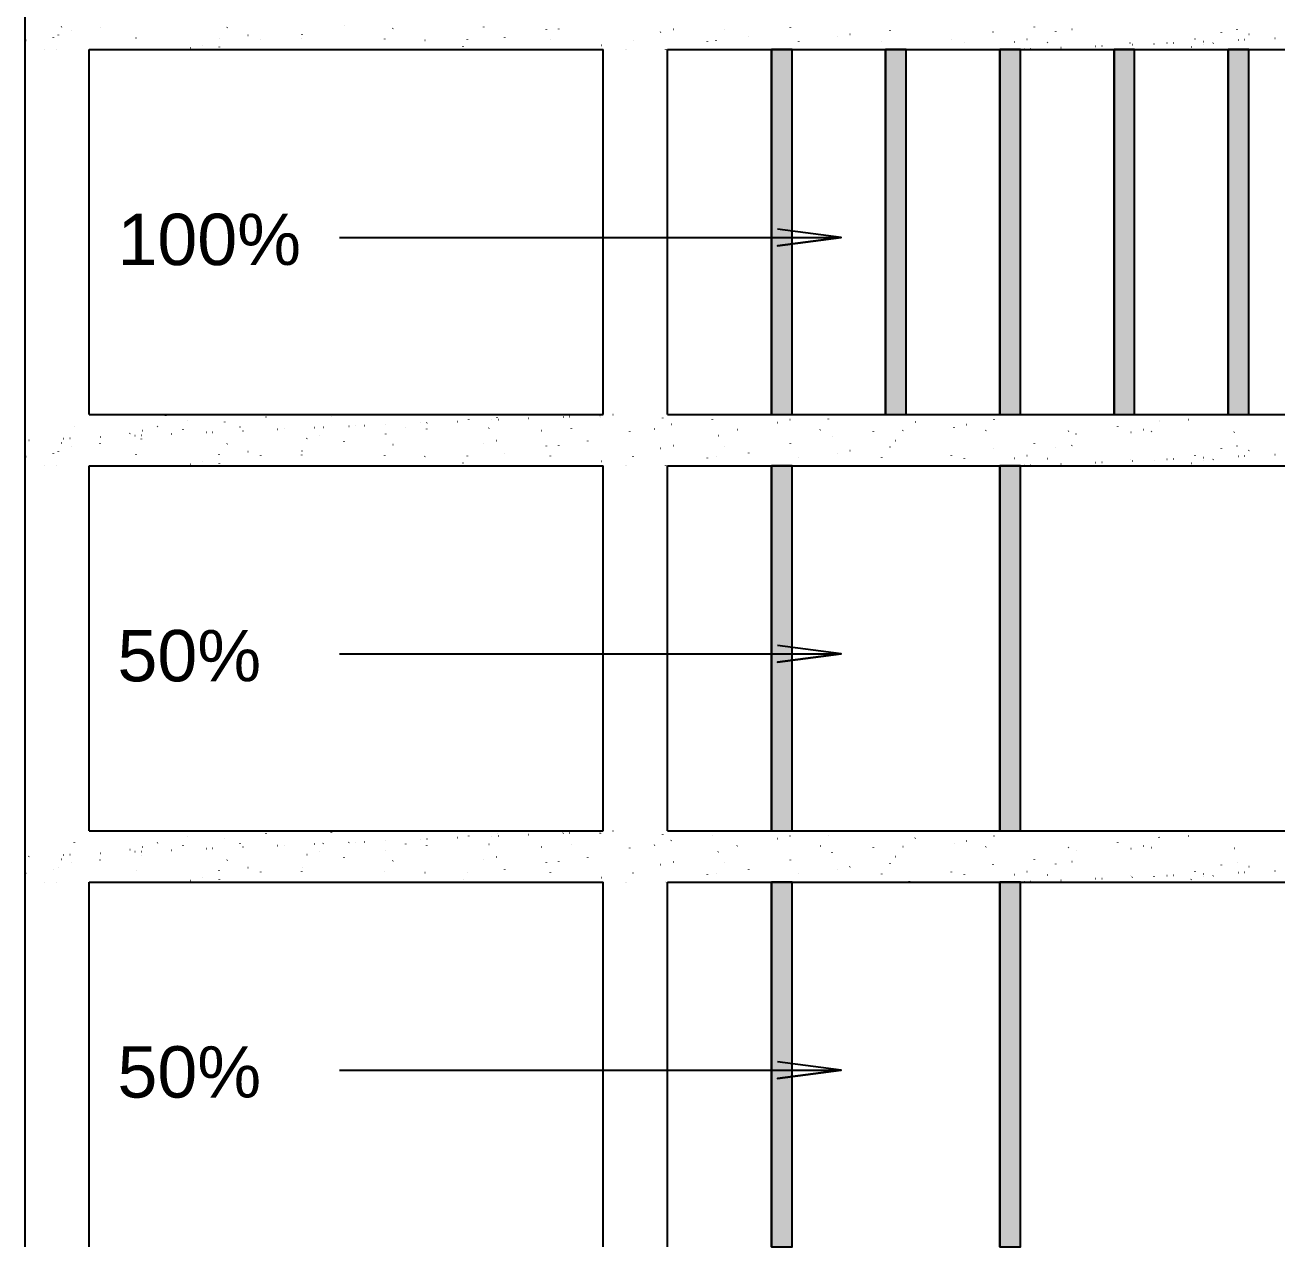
# Model space of a CAD drawing. Header units: millimetres. Extents: x 787 to 8287, y -592 to 17063.
# Drawn here: x 6638.8 to 6882.4, y 13453.3 to 13691.1 of the extents above; entities that cross this region are included whole.
import ezdxf

# ---------------------------------------------------------------- set-up
doc = ezdxf.new("R2010")
doc.units = ezdxf.units.MM
for name, color, linetype in [('1', 1, 'Continuous'), ('10', 10, 'Continuous'), ('6', 6, 'Continuous')]:
    doc.layers.add(name, color=color, linetype=linetype)
doc.styles.get("Standard").update_dxf_attribs({"font": 'arial.ttf'})

msp = doc.modelspace()

# ---------------------------------------------------------------- linework, layer by layer
at = {"layer": '1', "linetype": 'Continuous'}
for p, q in [((6638.82, 13686.34), (6638.82, 13696.34)), ((6645.95, 13690.79), (6645.98, 13690.83)), ((6700.89, 13691.06), (6700.9, 13691.11)), ((6728.06, 13690.73), (6728.11, 13690.74)), ((6835.19, 13690.69), (6835.2, 13690.74)), ((6644.35, 13688.7), (6644.38, 13688.74)), ((6645.33, 13689.15), (6645.33, 13689.2)), ((6647.77, 13690.12), (6647.82, 13690.13)), ((6653.42, 13690.61), (6653.43, 13690.66)), ((6660.43, 13688.57), (6660.46, 13688.61)), ((6676.58, 13688.54), (6676.61, 13688.58)), ((6678.18, 13690.63), (6678.21, 13690.67)), ((6682.18, 13689.15), (6682.23, 13689.16)), ((6684.72, 13688.27), (6684.73, 13688.32)), ((6692.66, 13688.41), (6692.69, 13688.45)), ((6692.75, 13689.22), (6692.76, 13689.27)), ((6708.81, 13688.38), (6708.84, 13688.42)), ((6710.41, 13690.47), (6710.44, 13690.51)), ((6724.89, 13688.25), (6724.92, 13688.29)), ((6732.2, 13688.72), (6732.2, 13688.76)), ((6740.29, 13690.18), (6740.3, 13690.23)), ((6742.65, 13690.31), (6742.68, 13690.35)), ((6762.47, 13689.76), (6762.52, 13689.77)), ((6764.91, 13690.3), (6764.96, 13690.31)), ((6774.88, 13690.15), (6774.91, 13690.18)), ((6779.62, 13688.79), (6779.63, 13688.84)), ((6787.77, 13690.62), (6787.77, 13690.67)), ((6796.87, 13688.8), (6796.92, 13688.81)), ((6799.31, 13689.34), (6799.36, 13689.35)), ((6807.11, 13689.98), (6807.14, 13690.02)), ((6819.07, 13688.28), (6819.08, 13688.33)), ((6827.16, 13689.75), (6827.17, 13689.8)), ((6833.72, 13688.37), (6833.77, 13688.38)), ((6839.35, 13689.82), (6839.38, 13689.86)), ((6842.51, 13690.32), (6842.56, 13690.33)), ((6866.49, 13688.35), (6866.5, 13688.4)), ((6871.58, 13689.66), (6871.61, 13689.7)), ((6874.64, 13690.19), (6874.64, 13690.24)), ((6876.1, 13688.28), (6876.15, 13688.28)), ((6876.92, 13689.35), (6876.97, 13689.36)), ((6881.99, 13688.54), (6882.04, 13688.54)), ((6638.82, 13688.13), (6638.82, 13688.13)), ((6638.82, 13615.34), (6638.82, 13686.34)), ((6638.99, 13688.17), (6639.03, 13688.18)), ((6642.53, 13686.34), (6642.53, 13686.34)), ((6642.53, 13686.34), (6642.53, 13686.34)), ((6644.96, 13686.34), (6644.96, 13686.34)), ((6644.96, 13686.34), (6644.96, 13686.34)), ((6651.32, 13686.34), (6751.32, 13686.34)), ((6651.32, 13615.34), (6651.32, 13686.34)), ((6652.86, 13686.34), (6652.86, 13686.34)), ((6652.86, 13686.34), (6652.86, 13686.34)), ((6652.86, 13686.34), (6652.86, 13686.34)), ((6658.71, 13686.34), (6658.71, 13686.34)), ((6660.76, 13686.34), (6660.76, 13686.34)), ((6668.66, 13686.34), (6668.66, 13686.34)), ((6668.66, 13686.34), (6668.66, 13686.34)), ((6669.49, 13686.34), (6669.49, 13686.34)), ((6669.49, 13686.34), (6669.49, 13686.34)), ((6669.49, 13686.34), (6669.49, 13686.34)), ((6670.95, 13686.66), (6671, 13686.67)), ((6673.39, 13687.2), (6673.44, 13687.21)), ((6674.89, 13686.34), (6674.89, 13686.34)), ((6674.89, 13686.34), (6674.89, 13686.34)), ((6676.57, 13686.34), (6676.57, 13686.34)), ((6676.57, 13686.34), (6676.57, 13686.34)), ((6676.63, 13686.81), (6676.63, 13686.86)), ((6684.47, 13686.34), (6684.47, 13686.34)), ((6684.47, 13686.34), (6684.47, 13686.34)), ((6684.47, 13686.34), (6684.47, 13686.34)), ((6691.07, 13686.34), (6691.07, 13686.34)), ((6692.37, 13686.34), (6692.37, 13686.34)), ((6700.27, 13686.34), (6700.27, 13686.34)), ((6700.27, 13686.34), (6700.27, 13686.34)), ((6707.24, 13686.34), (6707.24, 13686.34)), ((6707.24, 13686.34), (6707.24, 13686.34)), ((6708.18, 13686.34), (6708.18, 13686.34)), ((6708.18, 13686.34), (6708.18, 13686.34)), ((6708.18, 13686.34), (6708.18, 13686.34)), ((6708.25, 13686.34), (6708.25, 13686.34)), ((6708.25, 13686.34), (6708.25, 13686.34)), ((6716.08, 13686.34), (6716.08, 13686.34)), ((6716.59, 13688.18), (6716.64, 13688.2)), ((6723.42, 13686.34), (6723.42, 13686.34)), ((6723.98, 13686.34), (6723.98, 13686.34)), ((6724.05, 13686.88), (6724.06, 13686.93)), ((6731.88, 13686.34), (6731.88, 13686.34)), ((6731.88, 13686.34), (6731.88, 13686.34)), ((6739.6, 13686.34), (6739.6, 13686.34)), ((6739.6, 13686.34), (6739.6, 13686.34)), ((6739.79, 13686.34), (6739.79, 13686.34)), ((6739.79, 13686.34), (6739.79, 13686.34)), ((6739.79, 13686.34), (6739.79, 13686.34)), ((6741.05, 13688.22), (6741.08, 13688.26)), ((6747.02, 13686.34), (6747.02, 13686.34)), ((6747.02, 13686.34), (6747.02, 13686.34)), ((6747.69, 13686.34), (6747.69, 13686.34)), ((6751, 13687.22), (6751.04, 13687.23)), ((6751.32, 13615.34), (6751.32, 13686.34)), ((6751.32, 13615.34), (6751.32, 13686.34)), ((6755.59, 13686.34), (6755.59, 13686.34)), ((6755.59, 13686.34), (6755.59, 13686.34)), ((6755.78, 13686.34), (6755.78, 13686.34)), ((6757.13, 13688.09), (6757.16, 13688.13)), ((6763.49, 13686.34), (6763.49, 13686.34)), ((6763.49, 13686.34), (6763.49, 13686.34)), ((6763.5, 13686.37), (6763.51, 13686.42)), ((6763.82, 13686.34), (6963.82, 13686.34)), ((6763.82, 13615.34), (6763.82, 13686.34)), ((6771.4, 13686.34), (6771.4, 13686.34)), ((6771.4, 13686.34), (6771.4, 13686.34)), ((6771.4, 13686.34), (6771.4, 13686.34)), ((6771.59, 13687.84), (6771.6, 13687.89)), ((6771.96, 13686.34), (6771.96, 13686.34)), ((6771.96, 13686.34), (6771.96, 13686.34)), ((6773.28, 13688.06), (6773.31, 13688.1)), ((6779.3, 13686.34), (6779.3, 13686.34)), ((6785.78, 13686.34), (6785.78, 13686.34)), ((6785.78, 13686.34), (6785.78, 13686.34)), ((6785.78, 13686.34), (6785.78, 13686.34)), ((6787.2, 13686.34), (6787.2, 13686.34)), ((6787.2, 13686.34), (6787.2, 13686.34)), ((6788.13, 13686.34), (6788.13, 13686.34)), ((6789.36, 13687.93), (6789.39, 13687.97)), ((6795.1, 13686.34), (6795.1, 13686.34)), ((6795.1, 13686.34), (6795.1, 13686.34)), ((6795.1, 13686.34), (6795.1, 13686.34)), ((6803.01, 13686.34), (6803.01, 13686.34)), ((6804.31, 13686.34), (6804.31, 13686.34)), ((6804.31, 13686.34), (6804.31, 13686.34)), ((6805.51, 13687.9), (6805.54, 13687.94)), ((6810.91, 13686.34), (6810.91, 13686.34)), ((6810.92, 13686.44), (6810.93, 13686.49)), ((6818.81, 13686.34), (6818.81, 13686.34)), ((6818.81, 13686.34), (6818.81, 13686.34)), ((6820.49, 13686.34), (6820.49, 13686.34)), ((6821.59, 13687.77), (6821.62, 13687.81)), ((6824.54, 13686.34), (6824.54, 13686.34)), ((6824.54, 13686.34), (6824.54, 13686.34)), ((6824.54, 13686.34), (6824.54, 13686.34)), ((6826.72, 13686.34), (6826.72, 13686.34)), ((6826.72, 13686.34), (6826.72, 13686.34)), ((6826.72, 13686.34), (6826.72, 13686.34)), ((6831.28, 13687.83), (6831.33, 13687.84)), ((6831.6, 13686.34), (6831.6, 13686.34)), ((6831.6, 13686.34), (6831.6, 13686.34)), ((6831.6, 13686.34), (6831.6, 13686.34)), ((6833.19, 13686.41), (6833.24, 13686.41)), ((6834.44, 13686.46), (6834.49, 13686.46)), ((6834.62, 13686.34), (6834.62, 13686.34)), ((6836.67, 13686.34), (6836.67, 13686.34)), ((6836.67, 13686.34), (6836.67, 13686.34)), ((6837.75, 13687.74), (6837.78, 13687.78)), ((6840.33, 13686.72), (6840.38, 13686.72)), ((6842.52, 13686.34), (6842.52, 13686.34)), ((6842.52, 13686.34), (6842.52, 13686.34)), ((6847.08, 13687.01), (6847.13, 13687.01)), ((6848.32, 13687.07), (6848.37, 13687.07)), ((6850.42, 13686.34), (6850.42, 13686.34)), ((6850.42, 13686.34), (6850.42, 13686.34)), ((6850.42, 13686.34), (6850.42, 13686.34)), ((6852.85, 13686.34), (6852.85, 13686.34)), ((6853.83, 13687.61), (6853.86, 13687.65)), ((6854.22, 13687.32), (6854.27, 13687.33)), ((6858.33, 13686.34), (6858.33, 13686.34)), ((6858.33, 13686.34), (6858.33, 13686.34)), ((6858.33, 13686.34), (6858.33, 13686.34)), ((6858.47, 13687.41), (6858.47, 13687.46)), ((6860.96, 13687.62), (6861.01, 13687.62)), ((6862.21, 13687.67), (6862.26, 13687.68)), ((6863.31, 13686.34), (6863.31, 13686.34)), ((6863.31, 13686.34), (6863.31, 13686.34)), ((6863.31, 13686.34), (6863.31, 13686.34)), ((6865.69, 13686.86), (6865.74, 13686.88)), ((6866.23, 13686.34), (6866.23, 13686.34)), ((6868.11, 13687.93), (6868.16, 13687.93)), ((6868.13, 13687.41), (6868.18, 13687.42)), ((6869.03, 13686.34), (6869.03, 13686.34)), ((6869.03, 13686.34), (6869.03, 13686.34)), ((6869.98, 13687.58), (6870.01, 13687.62)), ((6874.13, 13686.34), (6874.13, 13686.34)), ((6874.13, 13686.34), (6874.13, 13686.34)), ((6874.85, 13688.22), (6874.9, 13688.23)), ((6882.03, 13686.34), (6882.03, 13686.34)), ((6882.03, 13686.34), (6882.03, 13686.34)), ((6882.03, 13686.34), (6882.03, 13686.34)), ((6638.82, 13605.34), (6638.82, 13615.34)), ((6651.32, 13615.34), (6751.32, 13615.34)), ((6750.65, 13615.2), (6750.7, 13615.21)), ((6753.2, 13615.3), (6753.25, 13615.31)), ((6763.82, 13615.34), (6963.82, 13615.34)), ((6830.8, 13615.32), (6830.85, 13615.33)), ((6648.44, 13613.04), (6648.47, 13613.08)), ((6664.6, 13613.01), (6664.63, 13613.05)), ((6666.19, 13615.09), (6666.23, 13615.13)), ((6670.47, 13614.15), (6670.52, 13614.16)), ((6677.69, 13613.86), (6677.69, 13613.91)), ((6680.68, 13612.88), (6680.71, 13612.92)), ((6685.72, 13614.81), (6685.72, 13614.86)), ((6695.1, 13612.78), (6695.15, 13612.78)), ((6696.83, 13612.85), (6696.86, 13612.89)), ((6698.43, 13614.93), (6698.46, 13614.97)), ((6701.85, 13613.07), (6701.9, 13613.08)), ((6703.09, 13613.13), (6703.14, 13613.13)), ((6704.88, 13613.18), (6704.93, 13613.19)), ((6708.99, 13613.39), (6709.04, 13613.39)), ((6715.73, 13613.68), (6715.78, 13613.68)), ((6716.98, 13613.73), (6717.03, 13613.74)), ((6722.88, 13613.99), (6722.93, 13613.99)), ((6725.16, 13614.3), (6725.17, 13614.35)), ((6729.62, 13614.29), (6729.67, 13614.29)), ((6730.66, 13614.77), (6730.69, 13614.81)), ((6730.87, 13614.34), (6730.92, 13614.34)), ((6736.76, 13614.6), (6736.81, 13614.6)), ((6743.51, 13614.89), (6743.56, 13614.9)), ((6744.76, 13614.95), (6744.81, 13614.95)), ((6750.76, 13614.76), (6750.81, 13614.77)), ((6762.89, 13614.61), (6762.92, 13614.65)), ((6764.56, 13613.43), (6764.57, 13613.48)), ((6772.59, 13614.38), (6772.59, 13614.42)), ((6785.17, 13613.79), (6785.21, 13613.8)), ((6787.61, 13614.34), (6787.65, 13614.35)), ((6795.13, 13614.45), (6795.16, 13614.49)), ((6812.03, 13613.87), (6812.04, 13613.92)), ((6819.57, 13612.83), (6819.62, 13612.84)), ((6822.01, 13613.37), (6822.06, 13613.38)), ((6827.36, 13614.29), (6827.39, 13614.33)), ((6851.43, 13613), (6851.44, 13613.05)), ((6859.46, 13613.94), (6859.47, 13613.99)), ((6859.59, 13614.13), (6859.62, 13614.17)), ((6865.21, 13614.35), (6865.26, 13614.36)), ((6639.56, 13610.35), (6639.61, 13610.36)), ((6646.3, 13610.65), (6646.35, 13610.65)), ((6647.55, 13610.7), (6647.6, 13610.71)), ((6653.44, 13610.96), (6653.49, 13610.96)), ((6659.24, 13611.66), (6659.29, 13611.67)), ((6660.19, 13611.26), (6660.24, 13611.26)), ((6661.43, 13611.31), (6661.48, 13611.31)), ((6661.45, 13610.56), (6661.45, 13610.61)), ((6661.68, 13612.2), (6661.73, 13612.21)), ((6667.33, 13611.57), (6667.38, 13611.57)), ((6669.59, 13612.4), (6669.6, 13612.45)), ((6674.07, 13611.86), (6674.12, 13611.86)), ((6675.32, 13611.92), (6675.37, 13611.92)), ((6681.22, 13612.17), (6681.27, 13612.18)), ((6687.96, 13612.47), (6688.01, 13612.47)), ((6689.21, 13612.52), (6689.26, 13612.52)), ((6693.65, 13610.69), (6693.7, 13610.7)), ((6696.09, 13611.23), (6696.14, 13611.25)), ((6708.99, 13611.52), (6709, 13611.57)), ((6712.91, 13612.72), (6712.94, 13612.76)), ((6717.02, 13612.47), (6717.02, 13612.52)), ((6729.06, 13612.69), (6729.09, 13612.73)), ((6739.29, 13612.22), (6739.34, 13612.23)), ((6745.14, 13612.56), (6745.17, 13612.6)), ((6756.46, 13611.96), (6756.47, 13612.01)), ((6761.3, 13612.53), (6761.33, 13612.57)), ((6773.69, 13611.25), (6773.74, 13611.26)), ((6777.37, 13612.4), (6777.41, 13612.44)), ((6793.53, 13612.37), (6793.56, 13612.41)), ((6795.86, 13611.09), (6795.87, 13611.14)), ((6803.89, 13612.03), (6803.9, 13612.08)), ((6809.61, 13612.24), (6809.64, 13612.28)), ((6825.76, 13612.21), (6825.79, 13612.25)), ((6841.84, 13612.08), (6841.87, 13612.12)), ((6843.34, 13611.53), (6843.34, 13611.58)), ((6853.98, 13611.86), (6854.03, 13611.87)), ((6856.42, 13612.4), (6856.47, 13612.41)), ((6858, 13612.05), (6858.03, 13612.09)), ((6874.07, 13611.92), (6874.1, 13611.96)), ((6638.82, 13610.32), (6638.82, 13610.32)), ((6638.82, 13610.32), (6638.82, 13610.32)), ((6645.33, 13608.15), (6645.33, 13608.2)), ((6645.95, 13609.79), (6645.98, 13609.83)), ((6647.77, 13609.12), (6647.82, 13609.13)), ((6653.42, 13609.61), (6653.43, 13609.66)), ((6678.18, 13609.63), (6678.21, 13609.67)), ((6682.18, 13608.15), (6682.23, 13608.16)), ((6692.75, 13608.22), (6692.76, 13608.27)), ((6700.89, 13610.06), (6700.9, 13610.11)), ((6710.41, 13609.47), (6710.44, 13609.51)), ((6728.06, 13609.73), (6728.11, 13609.74)), ((6730.5, 13610.27), (6730.55, 13610.28)), ((6740.29, 13609.18), (6740.3, 13609.23)), ((6742.65, 13609.31), (6742.68, 13609.35)), ((6748.32, 13610.13), (6748.33, 13610.18)), ((6762.47, 13608.76), (6762.52, 13608.77)), ((6764.91, 13609.3), (6764.96, 13609.31)), ((6774.88, 13609.15), (6774.91, 13609.18)), ((6787.77, 13609.62), (6787.77, 13609.67)), ((6799.31, 13608.34), (6799.36, 13608.35)), ((6807.11, 13608.98), (6807.14, 13609.02)), ((6808.1, 13610.29), (6808.15, 13610.3)), ((6827.16, 13608.75), (6827.17, 13608.8)), ((6835.19, 13609.69), (6835.2, 13609.74)), ((6839.35, 13608.82), (6839.38, 13608.86)), ((6842.51, 13609.32), (6842.56, 13609.33)), ((6871.58, 13608.66), (6871.61, 13608.7)), ((6874.64, 13609.19), (6874.64, 13609.24)), ((6876.92, 13608.35), (6876.97, 13608.36)), ((6638.82, 13607.13), (6638.82, 13607.13)), ((6638.99, 13607.17), (6639.03, 13607.18)), ((6644.35, 13607.7), (6644.38, 13607.74)), ((6660.43, 13607.57), (6660.46, 13607.61)), ((6670.95, 13605.66), (6671, 13605.67)), ((6673.39, 13606.2), (6673.44, 13606.21)), ((6676.58, 13607.54), (6676.61, 13607.58)), ((6676.63, 13605.81), (6676.63, 13605.86)), ((6684.72, 13607.27), (6684.73, 13607.32)), ((6692.66, 13607.41), (6692.69, 13607.45)), ((6708.81, 13607.38), (6708.84, 13607.42)), ((6716.59, 13607.18), (6716.64, 13607.2)), ((6724.05, 13605.88), (6724.06, 13605.93)), ((6724.89, 13607.25), (6724.92, 13607.29)), ((6732.2, 13607.72), (6732.2, 13607.76)), ((6741.05, 13607.22), (6741.08, 13607.26)), ((6751, 13606.22), (6751.04, 13606.23)), ((6757.13, 13607.09), (6757.16, 13607.13)), ((6771.59, 13606.84), (6771.6, 13606.89)), ((6773.28, 13607.06), (6773.31, 13607.1)), ((6779.62, 13607.79), (6779.63, 13607.84)), ((6789.36, 13606.93), (6789.39, 13606.97)), ((6796.87, 13607.8), (6796.92, 13607.81)), ((6805.51, 13606.9), (6805.54, 13606.94)), ((6810.92, 13605.44), (6810.93, 13605.49)), ((6819.07, 13607.28), (6819.08, 13607.33)), ((6821.59, 13606.77), (6821.62, 13606.81)), ((6831.28, 13606.83), (6831.33, 13606.84)), ((6833.72, 13607.37), (6833.77, 13607.38)), ((6834.44, 13605.46), (6834.49, 13605.46)), ((6837.75, 13606.74), (6837.78, 13606.78)), ((6840.33, 13605.72), (6840.38, 13605.72)), ((6847.08, 13606.01), (6847.13, 13606.01)), ((6848.32, 13606.07), (6848.37, 13606.07)), ((6853.83, 13606.61), (6853.86, 13606.65)), ((6854.22, 13606.32), (6854.27, 13606.33)), ((6858.47, 13606.41), (6858.47, 13606.46)), ((6860.96, 13606.62), (6861.01, 13606.62)), ((6862.21, 13606.67), (6862.26, 13606.68)), ((6865.69, 13605.86), (6865.74, 13605.88)), ((6866.49, 13607.35), (6866.5, 13607.4)), ((6868.11, 13606.93), (6868.16, 13606.93)), ((6868.13, 13606.41), (6868.18, 13606.42)), ((6869.98, 13606.58), (6870.01, 13606.62)), ((6874.85, 13607.22), (6874.9, 13607.23)), ((6876.1, 13607.28), (6876.15, 13607.28)), ((6881.99, 13607.54), (6882.04, 13607.54)), ((6638.82, 13534.34), (6638.82, 13605.34)), ((6642.53, 13605.34), (6642.53, 13605.34)), ((6642.53, 13605.34), (6642.53, 13605.34)), ((6644.96, 13605.34), (6644.96, 13605.34)), ((6644.96, 13605.34), (6644.96, 13605.34)), ((6651.32, 13605.34), (6751.32, 13605.34)), ((6651.32, 13534.34), (6651.32, 13605.34)), ((6652.86, 13605.34), (6652.86, 13605.34)), ((6652.86, 13605.34), (6652.86, 13605.34)), ((6652.86, 13605.34), (6652.86, 13605.34)), ((6658.71, 13605.34), (6658.71, 13605.34)), ((6660.76, 13605.34), (6660.76, 13605.34)), ((6668.66, 13605.34), (6668.66, 13605.34)), ((6668.66, 13605.34), (6668.66, 13605.34)), ((6669.49, 13605.34), (6669.49, 13605.34)), ((6669.49, 13605.34), (6669.49, 13605.34)), ((6669.49, 13605.34), (6669.49, 13605.34)), ((6674.89, 13605.34), (6674.89, 13605.34)), ((6674.89, 13605.34), (6674.89, 13605.34)), ((6676.57, 13605.34), (6676.57, 13605.34)), ((6676.57, 13605.34), (6676.57, 13605.34)), ((6684.47, 13605.34), (6684.47, 13605.34)), ((6684.47, 13605.34), (6684.47, 13605.34)), ((6684.47, 13605.34), (6684.47, 13605.34)), ((6691.07, 13605.34), (6691.07, 13605.34)), ((6692.37, 13605.34), (6692.37, 13605.34)), ((6700.27, 13605.34), (6700.27, 13605.34)), ((6700.27, 13605.34), (6700.27, 13605.34)), ((6707.24, 13605.34), (6707.24, 13605.34)), ((6707.24, 13605.34), (6707.24, 13605.34)), ((6708.18, 13605.34), (6708.18, 13605.34)), ((6708.18, 13605.34), (6708.18, 13605.34)), ((6708.18, 13605.34), (6708.18, 13605.34)), ((6708.25, 13605.34), (6708.25, 13605.34)), ((6708.25, 13605.34), (6708.25, 13605.34)), ((6716.08, 13605.34), (6716.08, 13605.34)), ((6723.42, 13605.34), (6723.42, 13605.34)), ((6723.98, 13605.34), (6723.98, 13605.34)), ((6731.88, 13605.34), (6731.88, 13605.34)), ((6731.88, 13605.34), (6731.88, 13605.34)), ((6739.6, 13605.34), (6739.6, 13605.34)), ((6739.6, 13605.34), (6739.6, 13605.34)), ((6739.79, 13605.34), (6739.79, 13605.34)), ((6739.79, 13605.34), (6739.79, 13605.34)), ((6739.79, 13605.34), (6739.79, 13605.34)), ((6747.02, 13605.34), (6747.02, 13605.34)), ((6747.02, 13605.34), (6747.02, 13605.34)), ((6747.69, 13605.34), (6747.69, 13605.34)), ((6751.32, 13534.34), (6751.32, 13605.34)), ((6751.32, 13534.34), (6751.32, 13605.34)), ((6755.59, 13605.34), (6755.59, 13605.34)), ((6755.59, 13605.34), (6755.59, 13605.34)), ((6755.78, 13605.34), (6755.78, 13605.34)), ((6763.49, 13605.34), (6763.49, 13605.34)), ((6763.49, 13605.34), (6763.49, 13605.34)), ((6763.5, 13605.37), (6763.51, 13605.42)), ((6763.82, 13605.34), (6963.82, 13605.34)), ((6763.82, 13534.34), (6763.82, 13605.34)), ((6771.4, 13605.34), (6771.4, 13605.34)), ((6771.4, 13605.34), (6771.4, 13605.34)), ((6771.4, 13605.34), (6771.4, 13605.34)), ((6771.96, 13605.34), (6771.96, 13605.34)), ((6771.96, 13605.34), (6771.96, 13605.34)), ((6779.3, 13605.34), (6779.3, 13605.34)), ((6785.78, 13605.34), (6785.78, 13605.34)), ((6785.78, 13605.34), (6785.78, 13605.34)), ((6785.78, 13605.34), (6785.78, 13605.34)), ((6787.2, 13605.34), (6787.2, 13605.34)), ((6787.2, 13605.34), (6787.2, 13605.34)), ((6788.13, 13605.34), (6788.13, 13605.34)), ((6795.1, 13605.34), (6795.1, 13605.34)), ((6795.1, 13605.34), (6795.1, 13605.34)), ((6795.1, 13605.34), (6795.1, 13605.34)), ((6803.01, 13605.34), (6803.01, 13605.34)), ((6804.31, 13605.34), (6804.31, 13605.34)), ((6804.31, 13605.34), (6804.31, 13605.34)), ((6810.91, 13605.34), (6810.91, 13605.34)), ((6818.81, 13605.34), (6818.81, 13605.34)), ((6818.81, 13605.34), (6818.81, 13605.34)), ((6820.49, 13605.34), (6820.49, 13605.34)), ((6824.54, 13605.34), (6824.54, 13605.34)), ((6824.54, 13605.34), (6824.54, 13605.34)), ((6824.54, 13605.34), (6824.54, 13605.34)), ((6826.72, 13605.34), (6826.72, 13605.34)), ((6826.72, 13605.34), (6826.72, 13605.34)), ((6826.72, 13605.34), (6826.72, 13605.34)), ((6831.6, 13605.34), (6831.6, 13605.34)), ((6831.6, 13605.34), (6831.6, 13605.34)), ((6831.6, 13605.34), (6831.6, 13605.34)), ((6833.19, 13605.41), (6833.24, 13605.41)), ((6834.62, 13605.34), (6834.62, 13605.34)), ((6836.67, 13605.34), (6836.67, 13605.34)), ((6836.67, 13605.34), (6836.67, 13605.34)), ((6842.52, 13605.34), (6842.52, 13605.34)), ((6842.52, 13605.34), (6842.52, 13605.34)), ((6850.42, 13605.34), (6850.42, 13605.34)), ((6850.42, 13605.34), (6850.42, 13605.34)), ((6850.42, 13605.34), (6850.42, 13605.34)), ((6852.85, 13605.34), (6852.85, 13605.34)), ((6858.33, 13605.34), (6858.33, 13605.34)), ((6858.33, 13605.34), (6858.33, 13605.34)), ((6858.33, 13605.34), (6858.33, 13605.34)), ((6863.31, 13605.34), (6863.31, 13605.34)), ((6863.31, 13605.34), (6863.31, 13605.34)), ((6863.31, 13605.34), (6863.31, 13605.34)), ((6866.23, 13605.34), (6866.23, 13605.34)), ((6869.03, 13605.34), (6869.03, 13605.34)), ((6869.03, 13605.34), (6869.03, 13605.34)), ((6874.13, 13605.34), (6874.13, 13605.34)), ((6874.13, 13605.34), (6874.13, 13605.34)), ((6882.03, 13605.34), (6882.03, 13605.34)), ((6882.03, 13605.34), (6882.03, 13605.34)), ((6882.03, 13605.34), (6882.03, 13605.34)), ((6638.82, 13524.34), (6638.82, 13534.34)), ((6651.32, 13534.34), (6751.32, 13534.34)), ((6666.19, 13534.09), (6666.23, 13534.13)), ((6670.47, 13533.15), (6670.52, 13533.16)), ((6677.69, 13532.86), (6677.69, 13532.91)), ((6685.72, 13533.81), (6685.72, 13533.86)), ((6698.43, 13533.93), (6698.46, 13533.97)), ((6708.99, 13532.39), (6709.04, 13532.39)), ((6715.73, 13532.68), (6715.78, 13532.68)), ((6716.98, 13532.73), (6717.03, 13532.74)), ((6722.88, 13532.99), (6722.93, 13532.99)), ((6725.16, 13533.3), (6725.17, 13533.35)), ((6729.62, 13533.29), (6729.67, 13533.29)), ((6730.66, 13533.77), (6730.69, 13533.81)), ((6730.87, 13533.34), (6730.92, 13533.34)), ((6736.76, 13533.6), (6736.81, 13533.6)), ((6743.51, 13533.89), (6743.56, 13533.9)), ((6744.76, 13533.95), (6744.81, 13533.95)), ((6750.65, 13534.2), (6750.7, 13534.21)), ((6750.76, 13533.76), (6750.81, 13533.77)), ((6753.2, 13534.3), (6753.25, 13534.31)), ((6762.89, 13533.61), (6762.92, 13533.65)), ((6763.82, 13534.34), (6963.82, 13534.34)), ((6764.56, 13532.43), (6764.57, 13532.48)), ((6772.59, 13533.38), (6772.59, 13533.42)), ((6785.17, 13532.79), (6785.21, 13532.8)), ((6787.61, 13533.34), (6787.65, 13533.35)), ((6795.13, 13533.45), (6795.16, 13533.49)), ((6812.03, 13532.87), (6812.04, 13532.92)), ((6827.36, 13533.29), (6827.39, 13533.33)), ((6830.8, 13534.32), (6830.85, 13534.33)), ((6859.46, 13532.94), (6859.47, 13532.99)), ((6859.59, 13533.13), (6859.62, 13533.17)), ((6865.21, 13533.35), (6865.26, 13533.36)), ((6648.44, 13532.04), (6648.47, 13532.08)), ((6653.44, 13529.96), (6653.49, 13529.96)), ((6659.24, 13530.66), (6659.29, 13530.67)), ((6660.19, 13530.26), (6660.24, 13530.26)), ((6661.43, 13530.31), (6661.48, 13530.31)), ((6661.68, 13531.2), (6661.73, 13531.21)), ((6664.6, 13532.01), (6664.63, 13532.05)), ((6667.33, 13530.57), (6667.38, 13530.57)), ((6669.59, 13531.4), (6669.6, 13531.45)), ((6674.07, 13530.86), (6674.12, 13530.86)), ((6675.32, 13530.92), (6675.37, 13530.92)), ((6680.68, 13531.88), (6680.71, 13531.92)), ((6681.22, 13531.17), (6681.27, 13531.18)), ((6687.96, 13531.47), (6688.01, 13531.47)), ((6689.21, 13531.52), (6689.26, 13531.52)), ((6695.1, 13531.78), (6695.15, 13531.78)), ((6696.09, 13530.23), (6696.14, 13530.25)), ((6696.83, 13531.85), (6696.86, 13531.89)), ((6701.85, 13532.07), (6701.9, 13532.08)), ((6703.09, 13532.13), (6703.14, 13532.13)), ((6704.88, 13532.18), (6704.93, 13532.19)), ((6708.99, 13530.52), (6709, 13530.57)), ((6712.91, 13531.72), (6712.94, 13531.76)), ((6717.02, 13531.47), (6717.02, 13531.52)), ((6729.06, 13531.69), (6729.09, 13531.73)), ((6739.29, 13531.22), (6739.34, 13531.23)), ((6745.14, 13531.56), (6745.17, 13531.6)), ((6756.46, 13530.96), (6756.47, 13531.01)), ((6761.3, 13531.53), (6761.33, 13531.57)), ((6773.69, 13530.25), (6773.74, 13530.26)), ((6777.37, 13531.4), (6777.41, 13531.44)), ((6793.53, 13531.37), (6793.56, 13531.41)), ((6795.86, 13530.09), (6795.87, 13530.14)), ((6803.89, 13531.03), (6803.9, 13531.08)), ((6809.61, 13531.24), (6809.64, 13531.28)), ((6819.57, 13531.83), (6819.62, 13531.84)), ((6822.01, 13532.37), (6822.06, 13532.38)), ((6825.76, 13531.21), (6825.79, 13531.25)), ((6841.84, 13531.08), (6841.87, 13531.12)), ((6843.34, 13530.53), (6843.34, 13530.58)), ((6851.43, 13532), (6851.44, 13532.05)), ((6853.98, 13530.86), (6854.03, 13530.87)), ((6856.42, 13531.4), (6856.47, 13531.41)), ((6858, 13531.05), (6858.03, 13531.09)), ((6874.07, 13530.92), (6874.1, 13530.96)), ((6638.82, 13529.32), (6638.82, 13529.32)), ((6638.82, 13529.32), (6638.82, 13529.32)), ((6639.56, 13529.35), (6639.61, 13529.36)), ((6645.95, 13528.79), (6645.98, 13528.83)), ((6646.3, 13529.65), (6646.35, 13529.65)), ((6647.55, 13529.7), (6647.6, 13529.71)), ((6647.77, 13528.12), (6647.82, 13528.13)), ((6653.42, 13528.61), (6653.43, 13528.66)), ((6661.45, 13529.56), (6661.45, 13529.61)), ((6678.18, 13528.63), (6678.21, 13528.67)), ((6693.65, 13529.69), (6693.7, 13529.7)), ((6700.89, 13529.06), (6700.9, 13529.11)), ((6710.41, 13528.47), (6710.44, 13528.51)), ((6728.06, 13528.73), (6728.11, 13528.74)), ((6730.5, 13529.27), (6730.55, 13529.28)), ((6740.29, 13528.18), (6740.3, 13528.23)), ((6742.65, 13528.31), (6742.68, 13528.35)), ((6748.32, 13529.13), (6748.33, 13529.18)), ((6762.47, 13527.76), (6762.52, 13527.77)), ((6764.91, 13528.3), (6764.96, 13528.31)), ((6774.88, 13528.15), (6774.91, 13528.18)), ((6787.77, 13528.62), (6787.77, 13528.67)), ((6807.11, 13527.98), (6807.14, 13528.02)), ((6808.1, 13529.29), (6808.15, 13529.3)), ((6827.16, 13527.75), (6827.17, 13527.8)), ((6835.19, 13528.69), (6835.2, 13528.74)), ((6839.35, 13527.82), (6839.38, 13527.86)), ((6842.51, 13528.32), (6842.56, 13528.33)), ((6871.58, 13527.66), (6871.61, 13527.7)), ((6874.64, 13528.19), (6874.64, 13528.24)), ((6638.82, 13526.13), (6638.82, 13526.13)), ((6638.99, 13526.17), (6639.03, 13526.18)), ((6644.35, 13526.7), (6644.38, 13526.74)), ((6645.33, 13527.15), (6645.33, 13527.2)), ((6660.43, 13526.57), (6660.46, 13526.61)), ((6673.39, 13525.2), (6673.44, 13525.21)), ((6676.58, 13526.54), (6676.61, 13526.58)), ((6682.18, 13527.15), (6682.23, 13527.16)), ((6684.72, 13526.27), (6684.73, 13526.32)), ((6692.66, 13526.41), (6692.69, 13526.45)), ((6692.75, 13527.22), (6692.76, 13527.27)), ((6708.81, 13526.38), (6708.84, 13526.42)), ((6716.59, 13526.18), (6716.64, 13526.2)), ((6724.89, 13526.25), (6724.92, 13526.29)), ((6732.2, 13526.72), (6732.2, 13526.76)), ((6741.05, 13526.22), (6741.08, 13526.26)), ((6751, 13525.22), (6751.04, 13525.23)), ((6757.13, 13526.09), (6757.16, 13526.13)), ((6771.59, 13525.84), (6771.6, 13525.89)), ((6773.28, 13526.06), (6773.31, 13526.1)), ((6779.62, 13526.79), (6779.63, 13526.84)), ((6789.36, 13525.93), (6789.39, 13525.97)), ((6796.87, 13526.8), (6796.92, 13526.81)), ((6799.31, 13527.34), (6799.36, 13527.35)), ((6805.51, 13525.9), (6805.54, 13525.94)), ((6819.07, 13526.28), (6819.08, 13526.33)), ((6821.59, 13525.77), (6821.62, 13525.81)), ((6831.28, 13525.83), (6831.33, 13525.84)), ((6833.72, 13526.37), (6833.77, 13526.38)), ((6837.75, 13525.74), (6837.78, 13525.78)), ((6853.83, 13525.61), (6853.86, 13525.65)), ((6854.22, 13525.32), (6854.27, 13525.33)), ((6858.47, 13525.41), (6858.47, 13525.46)), ((6860.96, 13525.62), (6861.01, 13525.62)), ((6862.21, 13525.67), (6862.26, 13525.68)), ((6866.49, 13526.35), (6866.5, 13526.4)), ((6868.11, 13525.93), (6868.16, 13525.93)), ((6868.13, 13525.41), (6868.18, 13525.42)), ((6869.98, 13525.58), (6870.01, 13525.62)), ((6874.85, 13526.22), (6874.9, 13526.23)), ((6876.1, 13526.28), (6876.15, 13526.28)), ((6876.92, 13527.35), (6876.97, 13527.36)), ((6881.99, 13526.54), (6882.04, 13526.54)), ((6638.82, 13453.34), (6638.82, 13524.34)), ((6642.53, 13524.34), (6642.53, 13524.34)), ((6642.53, 13524.34), (6642.53, 13524.34)), ((6644.96, 13524.34), (6644.96, 13524.34)), ((6644.96, 13524.34), (6644.96, 13524.34)), ((6651.32, 13524.34), (6751.32, 13524.34)), ((6651.32, 13453.34), (6651.32, 13524.34)), ((6652.86, 13524.34), (6652.86, 13524.34)), ((6652.86, 13524.34), (6652.86, 13524.34)), ((6652.86, 13524.34), (6652.86, 13524.34)), ((6658.71, 13524.34), (6658.71, 13524.34)), ((6660.76, 13524.34), (6660.76, 13524.34)), ((6668.66, 13524.34), (6668.66, 13524.34)), ((6668.66, 13524.34), (6668.66, 13524.34)), ((6669.49, 13524.34), (6669.49, 13524.34)), ((6669.49, 13524.34), (6669.49, 13524.34)), ((6669.49, 13524.34), (6669.49, 13524.34)), ((6670.95, 13524.66), (6671, 13524.67)), ((6674.89, 13524.34), (6674.89, 13524.34)), ((6674.89, 13524.34), (6674.89, 13524.34)), ((6676.57, 13524.34), (6676.57, 13524.34)), ((6676.57, 13524.34), (6676.57, 13524.34)), ((6676.63, 13524.81), (6676.63, 13524.86)), ((6684.47, 13524.34), (6684.47, 13524.34)), ((6684.47, 13524.34), (6684.47, 13524.34)), ((6684.47, 13524.34), (6684.47, 13524.34)), ((6691.07, 13524.34), (6691.07, 13524.34)), ((6692.37, 13524.34), (6692.37, 13524.34)), ((6700.27, 13524.34), (6700.27, 13524.34)), ((6700.27, 13524.34), (6700.27, 13524.34)), ((6707.24, 13524.34), (6707.24, 13524.34)), ((6707.24, 13524.34), (6707.24, 13524.34)), ((6708.18, 13524.34), (6708.18, 13524.34)), ((6708.18, 13524.34), (6708.18, 13524.34)), ((6708.18, 13524.34), (6708.18, 13524.34)), ((6708.25, 13524.34), (6708.25, 13524.34)), ((6708.25, 13524.34), (6708.25, 13524.34)), ((6716.08, 13524.34), (6716.08, 13524.34)), ((6723.42, 13524.34), (6723.42, 13524.34)), ((6723.98, 13524.34), (6723.98, 13524.34)), ((6724.05, 13524.88), (6724.06, 13524.93)), ((6731.88, 13524.34), (6731.88, 13524.34)), ((6731.88, 13524.34), (6731.88, 13524.34)), ((6739.6, 13524.34), (6739.6, 13524.34)), ((6739.6, 13524.34), (6739.6, 13524.34)), ((6739.79, 13524.34), (6739.79, 13524.34)), ((6739.79, 13524.34), (6739.79, 13524.34)), ((6739.79, 13524.34), (6739.79, 13524.34)), ((6747.02, 13524.34), (6747.02, 13524.34)), ((6747.02, 13524.34), (6747.02, 13524.34)), ((6747.69, 13524.34), (6747.69, 13524.34)), ((6751.32, 13453.34), (6751.32, 13524.34)), ((6751.32, 13453.34), (6751.32, 13524.34)), ((6755.59, 13524.34), (6755.59, 13524.34)), ((6755.59, 13524.34), (6755.59, 13524.34)), ((6755.78, 13524.34), (6755.78, 13524.34)), ((6763.49, 13524.34), (6763.49, 13524.34)), ((6763.49, 13524.34), (6763.49, 13524.34)), ((6763.5, 13524.37), (6763.51, 13524.42)), ((6763.82, 13524.34), (6963.82, 13524.34)), ((6763.82, 13453.34), (6763.82, 13524.34)), ((6771.4, 13524.34), (6771.4, 13524.34)), ((6771.4, 13524.34), (6771.4, 13524.34)), ((6771.4, 13524.34), (6771.4, 13524.34)), ((6771.96, 13524.34), (6771.96, 13524.34)), ((6771.96, 13524.34), (6771.96, 13524.34)), ((6779.3, 13524.34), (6779.3, 13524.34)), ((6785.78, 13524.34), (6785.78, 13524.34)), ((6785.78, 13524.34), (6785.78, 13524.34)), ((6785.78, 13524.34), (6785.78, 13524.34)), ((6787.2, 13524.34), (6787.2, 13524.34)), ((6787.2, 13524.34), (6787.2, 13524.34)), ((6788.13, 13524.34), (6788.13, 13524.34)), ((6795.1, 13524.34), (6795.1, 13524.34)), ((6795.1, 13524.34), (6795.1, 13524.34)), ((6795.1, 13524.34), (6795.1, 13524.34)), ((6803.01, 13524.34), (6803.01, 13524.34)), ((6804.31, 13524.34), (6804.31, 13524.34)), ((6804.31, 13524.34), (6804.31, 13524.34)), ((6810.91, 13524.34), (6810.91, 13524.34)), ((6810.92, 13524.44), (6810.93, 13524.49)), ((6818.81, 13524.34), (6818.81, 13524.34)), ((6818.81, 13524.34), (6818.81, 13524.34)), ((6820.49, 13524.34), (6820.49, 13524.34)), ((6824.54, 13524.34), (6824.54, 13524.34)), ((6824.54, 13524.34), (6824.54, 13524.34)), ((6824.54, 13524.34), (6824.54, 13524.34)), ((6826.72, 13524.34), (6826.72, 13524.34)), ((6826.72, 13524.34), (6826.72, 13524.34)), ((6826.72, 13524.34), (6826.72, 13524.34)), ((6831.6, 13524.34), (6831.6, 13524.34)), ((6831.6, 13524.34), (6831.6, 13524.34)), ((6831.6, 13524.34), (6831.6, 13524.34)), ((6833.19, 13524.41), (6833.24, 13524.41)), ((6834.44, 13524.46), (6834.49, 13524.46)), ((6834.62, 13524.34), (6834.62, 13524.34)), ((6836.67, 13524.34), (6836.67, 13524.34)), ((6836.67, 13524.34), (6836.67, 13524.34)), ((6840.33, 13524.72), (6840.38, 13524.72)), ((6842.52, 13524.34), (6842.52, 13524.34)), ((6842.52, 13524.34), (6842.52, 13524.34)), ((6847.08, 13525.01), (6847.13, 13525.01)), ((6848.32, 13525.07), (6848.37, 13525.07)), ((6850.42, 13524.34), (6850.42, 13524.34)), ((6850.42, 13524.34), (6850.42, 13524.34)), ((6850.42, 13524.34), (6850.42, 13524.34)), ((6852.85, 13524.34), (6852.85, 13524.34)), ((6858.33, 13524.34), (6858.33, 13524.34)), ((6858.33, 13524.34), (6858.33, 13524.34)), ((6858.33, 13524.34), (6858.33, 13524.34)), ((6863.31, 13524.34), (6863.31, 13524.34)), ((6863.31, 13524.34), (6863.31, 13524.34)), ((6863.31, 13524.34), (6863.31, 13524.34)), ((6865.69, 13524.86), (6865.74, 13524.88)), ((6866.23, 13524.34), (6866.23, 13524.34)), ((6869.03, 13524.34), (6869.03, 13524.34)), ((6869.03, 13524.34), (6869.03, 13524.34)), ((6874.13, 13524.34), (6874.13, 13524.34)), ((6874.13, 13524.34), (6874.13, 13524.34)), ((6882.03, 13524.34), (6882.03, 13524.34)), ((6882.03, 13524.34), (6882.03, 13524.34)), ((6882.03, 13524.34), (6882.03, 13524.34))]:
    msp.add_line(p, q, dxfattribs=at)
for points in [[(6700, 13649.76), (6797.6, 13649.76), (6785.21, 13648.13), (6797.6, 13649.76), (6785.21, 13651.39)], [(6700, 13568.76), (6797.6, 13568.76), (6785.21, 13567.13), (6797.6, 13568.76), (6785.21, 13570.39)], [(6700, 13487.76), (6797.6, 13487.76), (6785.21, 13486.13), (6797.6, 13487.76), (6785.21, 13489.39)]]:
    msp.add_lwpolyline(points, dxfattribs=at)
at = {"layer": '10', "linetype": 'Continuous'}
for points in [[(6784.04, 13686.34), (6784.04, 13615.34), (6788.04, 13615.34), (6788.04, 13686.34), (6784.04, 13686.34)], [(6806.26, 13686.34), (6806.26, 13615.34), (6810.26, 13615.34), (6810.26, 13686.34), (6806.26, 13686.34)], [(6828.48, 13686.34), (6828.48, 13615.34), (6832.48, 13615.34), (6832.48, 13686.34), (6828.48, 13686.34)], [(6850.7, 13686.34), (6850.7, 13615.34), (6854.7, 13615.34), (6854.7, 13686.34), (6850.7, 13686.34)], [(6872.92, 13686.34), (6872.92, 13615.34), (6876.92, 13615.34), (6876.92, 13686.34), (6872.92, 13686.34)], [(6784.04, 13605.34), (6784.04, 13534.34), (6788.04, 13534.34), (6788.04, 13605.34), (6784.04, 13605.34)], [(6828.48, 13605.34), (6828.48, 13534.34), (6832.48, 13534.34), (6832.48, 13605.34), (6828.48, 13605.34)], [(6784.04, 13524.34), (6784.04, 13453.34), (6788.04, 13453.34), (6788.04, 13524.34), (6784.04, 13524.34)], [(6828.48, 13524.34), (6828.48, 13453.34), (6832.48, 13453.34), (6832.48, 13524.34), (6828.48, 13524.34)]]:
    msp.add_lwpolyline(points, dxfattribs=at)
at = {"layer": '6', "linetype": 'Continuous'}
for p, q in [((6784.04, 13615.34), (6784.04, 13686.34)), ((6788.04, 13615.34), (6788.04, 13686.34)), ((6806.26, 13615.34), (6806.26, 13686.34)), ((6810.26, 13615.34), (6810.26, 13686.34)), ((6828.48, 13615.34), (6828.48, 13686.34)), ((6832.48, 13615.34), (6832.48, 13686.34)), ((6850.7, 13615.34), (6850.7, 13686.34)), ((6854.7, 13615.34), (6854.7, 13686.34)), ((6872.92, 13615.34), (6872.92, 13686.34)), ((6876.92, 13615.34), (6876.92, 13686.34)), ((6784.04, 13534.34), (6784.04, 13605.34)), ((6788.04, 13534.34), (6788.04, 13605.34)), ((6828.48, 13534.34), (6828.48, 13605.34)), ((6832.48, 13534.34), (6832.48, 13605.34)), ((6784.04, 13453.34), (6784.04, 13524.34)), ((6788.04, 13453.34), (6788.04, 13524.34)), ((6828.48, 13453.34), (6828.48, 13524.34)), ((6832.48, 13453.34), (6832.48, 13524.34))]:
    msp.add_line(p, q, dxfattribs=at)
for points in [[(6784.04, 13686.34), (6784.04, 13615.34), (6788.04, 13615.34)], [(6784.04, 13686.34), (6788.04, 13615.34), (6788.04, 13686.34)], [(6784.04, 13686.34), (6788.04, 13686.34), (6784.04, 13686.34)], [(6806.26, 13686.34), (6806.26, 13615.34), (6810.26, 13615.34)], [(6806.26, 13686.34), (6810.26, 13615.34), (6810.26, 13686.34)], [(6806.26, 13686.34), (6810.26, 13686.34), (6806.26, 13686.34)], [(6828.48, 13686.34), (6828.48, 13615.34), (6832.48, 13615.34)], [(6828.48, 13686.34), (6832.48, 13615.34), (6832.48, 13686.34)], [(6828.48, 13686.34), (6832.48, 13686.34), (6828.48, 13686.34)], [(6850.7, 13686.34), (6850.7, 13615.34), (6854.7, 13615.34)], [(6850.7, 13686.34), (6854.7, 13615.34), (6854.7, 13686.34)], [(6850.7, 13686.34), (6854.7, 13686.34), (6850.7, 13686.34)], [(6872.92, 13686.34), (6872.92, 13615.34), (6876.92, 13615.34)], [(6872.92, 13686.34), (6876.92, 13615.34), (6876.92, 13686.34)], [(6872.92, 13686.34), (6876.92, 13686.34), (6872.92, 13686.34)], [(6784.04, 13605.34), (6784.04, 13534.34), (6788.04, 13534.34)], [(6784.04, 13605.34), (6788.04, 13534.34), (6788.04, 13605.34)], [(6784.04, 13605.34), (6788.04, 13605.34), (6784.04, 13605.34)], [(6828.48, 13605.34), (6828.48, 13534.34), (6832.48, 13534.34)], [(6828.48, 13605.34), (6832.48, 13534.34), (6832.48, 13605.34)], [(6828.48, 13605.34), (6832.48, 13605.34), (6828.48, 13605.34)], [(6784.04, 13524.34), (6784.04, 13453.34), (6788.04, 13453.34)], [(6784.04, 13524.34), (6788.04, 13453.34), (6788.04, 13524.34)], [(6784.04, 13524.34), (6788.04, 13524.34), (6784.04, 13524.34)], [(6828.48, 13524.34), (6828.48, 13453.34), (6832.48, 13453.34)], [(6828.48, 13524.34), (6832.48, 13453.34), (6832.48, 13524.34)], [(6828.48, 13524.34), (6832.48, 13524.34), (6828.48, 13524.34)]]:
    msp.add_solid(points, dxfattribs=at)

# ---------------------------------------------------------------- texts
at = {"layer": '1', "linetype": 'Continuous'}
for s, p in [('100%', (6656.8, 13644.4)), ('50%', (6656.8, 13563.4)), ('50%', (6656.8, 13482.4))]:
    msp.add_text(s, height=10, dxfattribs=at).set_placement(p)

doc.saveas('drawing.dxf')
